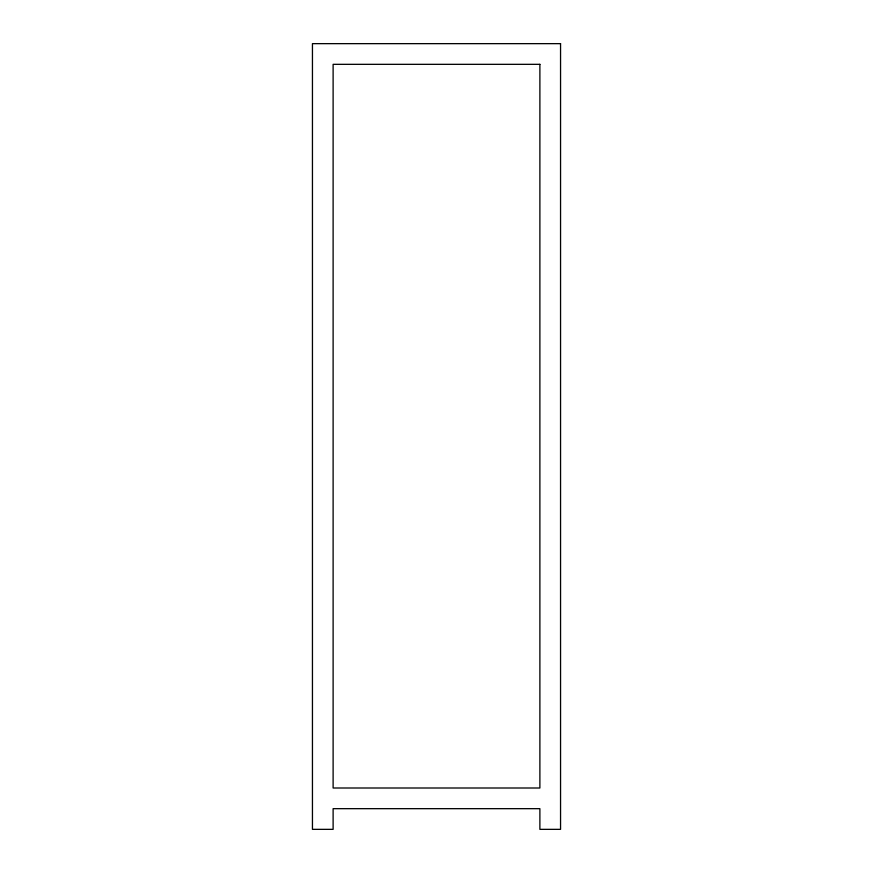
<?xml version="1.0" encoding="UTF-8"?>
<svg xmlns="http://www.w3.org/2000/svg" width="873" height="873" viewBox="0 0 873 873"><rect width="100%" height="100%" fill="white"/><g stroke="black" fill="none" stroke-linecap="round" stroke-linejoin="round"><path stroke-width="1.31" d="M560.553 43.65L312.447 43.65L312.447 829.35L333.115 829.35L333.115 808.671L539.885 808.671L539.885 829.35L560.553 829.35L560.553 43.65M539.885 64.329L333.115 64.329L333.115 788.003L539.885 788.003L539.885 64.329"/></g></svg>
